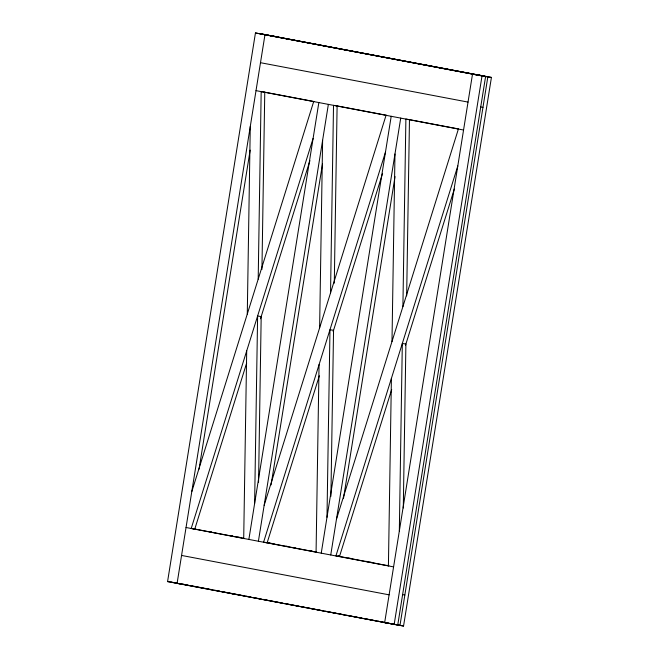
<?xml version="1.0" encoding="UTF-8"?>
<svg xmlns="http://www.w3.org/2000/svg" width="659" height="659" viewBox="0 0 659 659"><rect width="100%" height="100%" fill="white"/><g stroke="black" fill="none" stroke-linecap="round" stroke-linejoin="round"><path stroke-width="0.99" d="M243.706 538.444L246.697 350.926M247.282 314.055L250.263 126.536M254.621 503.534L257.611 316.015L261.186 316.567L258.55 482.569M258.196 279.136L261.178 91.617L264.761 92.178L261.936 269.449M316.073 552.184L319.055 364.666M319.623 327.787L322.613 140.268M330.538 292.868L333.52 105.349L337.103 105.91L334.286 283.181M326.988 517.266L329.97 329.747L333.553 330.307L330.909 496.309M388.415 565.916L391.405 378.398M391.99 341.519L394.972 154M399.329 530.997L402.311 343.479L405.895 344.039L403.292 507.99M402.904 306.6L405.886 119.081L408.572 119.501M406.661 295.891L409.47 119.641M167.575 581.576L255.453 32.95L491.425 77.424L403.547 626.05L167.575 581.576L176.983 583.042M199.059 469.134L250.156 150.12M248.871 539.424L318.849 102.557M258.402 541.237L328.363 104.369M271.08 484.9L322.506 163.852M321.238 553.165L391.207 116.297M330.744 554.969L400.721 118.101M343.446 498.632L395.029 176.571M394.14 624.584L482.017 75.958L255.453 32.95M397.723 625.144L485.601 76.518L259.036 33.51M191.794 491.606L313.684 101.585M313.099 138.456L191.201 528.485L194.784 529.045L246.672 363.01M260.494 318.799L309.928 160.631M264.152 505.338L386.05 115.317M385.457 152.196L263.567 542.217L267.15 542.777L319.343 375.762M333.166 331.559L382.599 173.383M336.502 519.07L458.392 129.049M457.807 165.928L335.909 555.949L339.492 556.509L391.693 389.494M405.507 345.291L454.323 189.084M268.551 35.314L264.967 34.754L177.09 583.38L180.673 583.94M270.783 35.668L274.366 36.229M425.039 65.019L427.304 65.373M476.086 74.714L472.503 74.154L384.634 622.771L388.217 623.332M478.327 75.06L481.91 75.62M482.017 75.958L491.425 77.424M480.716 106.997L482.956 107.343M338.364 556.163L340.151 556.443L338.248 556.081M402.608 594.665L404.848 595.011M182.914 584.286L185.599 584.706M231.696 593.627L233.929 593.973M390.449 623.686L394.033 624.246L377.912 621.182M261.277 33.856L487.841 76.864L399.964 625.49L171.126 582.128M260.494 62.696L468.03 102.087M264.638 92.153L314.005 101.519M337.177 105.918L386.536 115.292M409.709 119.691L458.071 128.867M256.013 90.637L463.557 130.029M209.546 531.648L211.564 532.027M213.582 532.414L215.592 532.793M230.708 535.668L232.718 536.047M237.759 537.003L239.777 537.382M268.987 542.934L274.029 543.889M286.121 546.179L288.131 546.566M293.173 547.522L295.183 547.901M310.298 550.776L312.308 551.155M348.578 558.041L350.596 558.42M365.712 561.287L367.722 561.674M369.74 562.053L371.75 562.44M386.866 565.307L388.876 565.686M192.642 528.633L244.028 538.387M265.404 542.373L316.567 552.16M337.943 556.138L388.093 565.735M186.044 527.505L393.58 566.897M181.563 555.438L389.107 594.838M179.833 583.586L185.541 584.665M186.497 584.846L188.507 585.233M190.525 585.612L205.633 588.479M207.651 588.866L212.692 589.821M214.702 590.2L219.744 591.164M221.753 591.543L243.921 595.752M245.939 596.131L250.972 597.087M252.99 597.474L261.046 598.998M263.065 599.385L268.098 600.341M270.116 600.72L282.209 603.018M287.242 603.974L299.334 606.272M301.344 606.651L306.386 607.606M308.396 607.985L323.511 610.86M325.53 611.239L337.614 613.537M339.632 613.916L344.665 614.872M346.683 615.259L361.799 618.126M363.809 618.504L375.902 620.803M394.988 624.427L403.547 626.05"/></g></svg>
